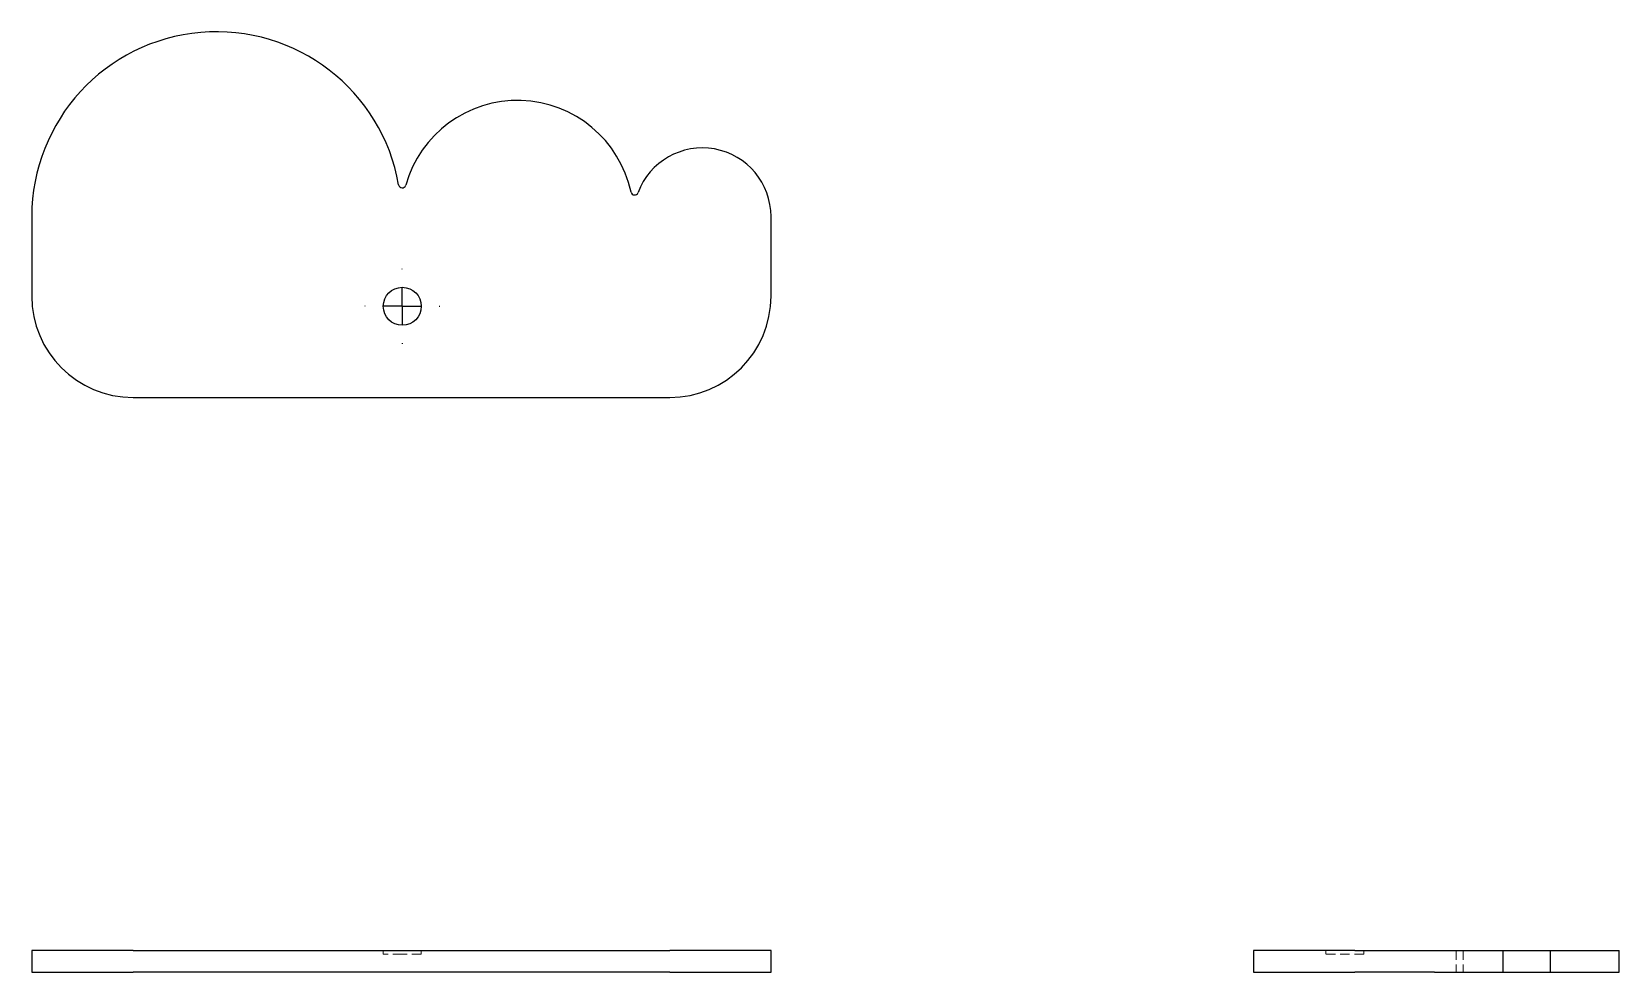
# Model space of a CAD drawing. Header units: millimetres. Extents: x 33 to 248, y 56 to 183.
import ezdxf

# ---------------------------------------------------------------- set-up
doc = ezdxf.new("R2010")
doc.units = ezdxf.units.MM
doc.linetypes.add('HIDDEN', pattern=[1.905, 1.27, -0.635])
doc.layers.add('10', color=7, linetype='Continuous')

# ---------------------------------------------------------------- blocks, each defined once
blk = doc.blocks.new('SW_CENTERMARKSYMBOL_0')
at = {"layer": '10', "color": 0}
for p, q in [((0, 5), (0, 5.07)), ((0, 0), (0, 2.5)), ((-5, 0), (-5.07, 0)), ((0, 0), (-2.5, 0)), ((0, 0), (0, -2.5)), ((0, 0), (2.5, 0)), ((5, 0), (5.07, 0)), ((0, -5), (0, -5.07))]:
    blk.add_line(p, q, dxfattribs=at)

msp = doc.modelspace()

# ---------------------------------------------------------------- linework, layer by layer
at = {"color": 7, "linetype": 'Continuous', "lineweight": 25}
for p, q in [((33, 157.73), (33, 146.97)), ((133, 146.97), (133, 157.73)), ((46.7, 133.27), (119.3, 133.27)), ((33, 58.47), (33, 55.53)), ((46.7, 58.47), (33, 58.47)), ((46.7, 58.47), (119.3, 58.47)), ((133, 58.47), (119.3, 58.47)), ((133, 55.53), (133, 58.47)), ((198.27, 58.47), (198.27, 55.53)), ((211.97, 58.47), (198.27, 58.47)), ((211.97, 58.47), (222.73, 58.47)), ((222.73, 58.47), (232.02, 58.47)), ((232.02, 55.53), (232.02, 58.47)), ((232.02, 58.47), (238.44, 58.47)), ((238.44, 55.53), (238.44, 58.47)), ((238.44, 58.47), (247.73, 58.47)), ((247.73, 55.53), (247.73, 58.47)), ((33, 55.53), (46.7, 55.53)), ((119.3, 55.53), (46.7, 55.53)), ((119.3, 55.53), (133, 55.53)), ((198.27, 55.53), (211.97, 55.53)), ((222.73, 55.53), (211.97, 55.53)), ((222.73, 55.53), (232.02, 55.53)), ((232.02, 55.53), (238.44, 55.53)), ((238.44, 55.53), (247.73, 55.53))]:
    msp.add_line(p, q, dxfattribs=at)
at = {"color": 7, "linetype": 'HIDDEN', "lineweight": 18}
for p, q in [((80.55, 58.47), (80.55, 57.98)), ((83.12, 57.98), (80.55, 57.98)), ((85.69, 57.98), (83.12, 57.98)), ((85.69, 57.98), (85.69, 58.47)), ((208.03, 58.47), (208.03, 57.98)), ((213.17, 57.98), (208.03, 57.98)), ((213.17, 57.98), (213.17, 58.47)), ((225.65, 58.47), (225.65, 55.53)), ((226.61, 58.47), (226.61, 55.53))]:
    msp.add_line(p, q, dxfattribs=at)
at = {"color": 7, "linetype": 'Continuous', "lineweight": 25}
msp.add_circle((83.12, 145.6), 2.57, dxfattribs=at)
for centre, radius, start, end in [((58, 157.73), 25, 9.8742, 180), ((98.71, 157.73), 15.71, 12.1602, 164.3474), ((123.71, 157.73), 9.29, 0, 159.5725), ((83.11, 162.1), 0.489, 189.8742, 344.3474), ((114.55, 161.14), 0.489, 192.1602, 339.5725), ((46.7, 146.97), 13.7, 180, 270), ((119.3, 146.97), 13.7, 270, 0)]:
    msp.add_arc(centre, radius, start, end, dxfattribs=at)

# ---------------------------------------------------------------- block references
at = {"layer": '10'}
msp.add_blockref('SW_CENTERMARKSYMBOL_0', (83.12, 145.6), dxfattribs=at)

doc.saveas('drawing.dxf')
